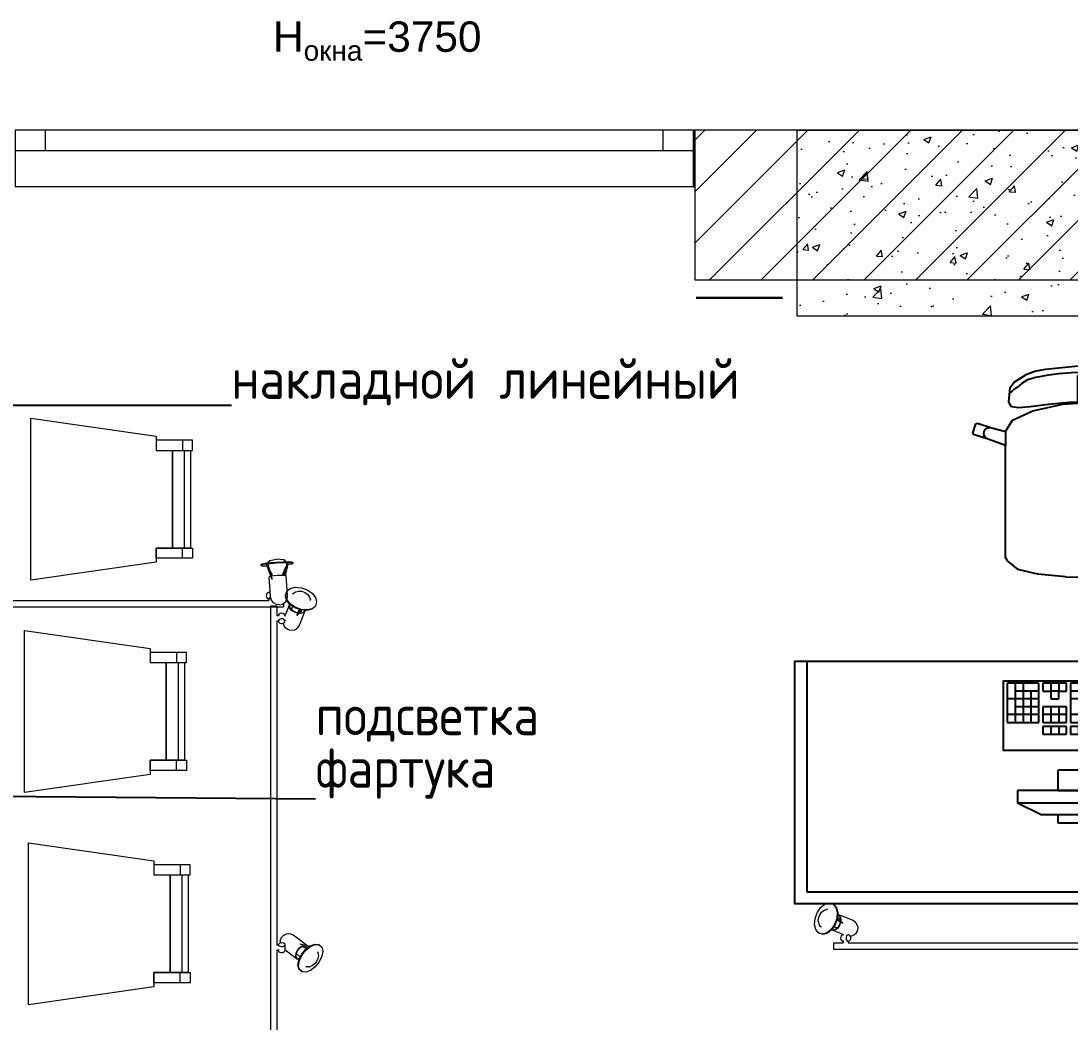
# Model space of a CAD drawing. Header units: millimetres. Extents: x 2336463 to 2579121, y 595385 to 778077.
# Drawn here: x 2373495 to 2376087, y 715243 to 717715 of the extents above; entities that cross this region are included whole.
import ezdxf

# ---------------------------------------------------------------- set-up
doc = ezdxf.new("R2010")
doc.units = ezdxf.units.MM
doc.header["$MEASUREMENT"] = 0
for name, color, linetype, lineweight in [('1 Планировка_Ном._пера__1', 7, 'Continuous', 13), ('MEP - Электрооборудование.ЭО_Ном._пера__1', 7, 'Continuous', 13), ('MEP - Электрооборудование.ЭО_Ном._пера__101', 252, 'Continuous', 5), ('Окна ARCHICAD_Ном._пера__1', 7, 'Continuous', 13), ('сит план_Ном._пера__1', 7, 'Continuous', 13)]:
    doc.layers.add(name, color=color, linetype=linetype, lineweight=lineweight)
for name, color, linetype, lineweight, true_color in [('MEP - Электрооборудование.ЭО_Ном._пера__4', 7, 'Continuous', 15, 0x029e21), ('MEP - Электрооборудование.ЭО_Ном._пера__55', 7, 'Continuous', 30, 0xff0909), ('MEP - Электрооборудование.ЭО_Ном._пера__58', 7, 'Continuous', 5, 0xdf0000), ('Интерьер - Мебель_Ном._пера__62', 7, 'Continuous', 25, 0xaaaaaa), ('сит план_Ном._пера__87', 7, 'Continuous', 20, 0x6a6a6a)]:
    doc.layers.add(name, color=color, linetype=linetype, lineweight=lineweight, true_color=true_color)
doc.layers.add('сит план', color=7, linetype='Continuous')
doc.styles.add('СГЕНЕРИР_СТИЛЬ_1', font='arial.ttf')
doc.styles.add('СГЕНЕРИР_СТИЛЬ_3', font='isocp.shx')
doc.dimstyles.new('СГЕНЕРИР_СТИЛЬ__11', dxfattribs={"dimtxt": 0.18, "dimasz": 91.2, "dimexe": 0.18, "dimexo": 0.0625, "dimgap": 0, "dimtad": 0, "dimtih": 1, "dimtoh": 1, "dimdec": 4, "dimzin": 0, "dimdsep": 46, "dimcen": 0.09, "dimadec": 0, "dimazin": 0, "dimtfac": 1, "dimtdec": 4, "dimtmove": 0, "dimatfit": 3, "dimldrblk": 'ARROWHEAD_11', "dimfxl": 0, "dimtolj": 1, "dimtzin": 0, "dimarcsym": 0})
pattern_1 = [(45, (2086872.015, 585813.69), (-63.639609, 63.639609), [])]

# ---------------------------------------------------------------- blocks, each defined once
blk = doc.blocks.new('Окно 25_14')
at = {"layer": 'Окна ARCHICAD_Ном._пера__1', "color": 7, "linetype": 'Continuous', "lineweight": 13}
for p, q in [((-837.5, 0), (837.5, 0)), ((-837.5, 0), (-762.5, 0)), ((-837.5, 0), (-837.5, -50)), ((-837.5, 0), (-837.5, -50)), ((-762.5, 0), (-762.5, -50)), ((-762.5, 0), (762.5, 0)), ((762.5, -50), (762.5, 0)), ((762.5, 0), (837.5, 0)), ((837.5, 0), (837.5, -50)), ((837.5, 0), (837.5, -50)), ((-762.5, -50), (-837.5, -50)), ((-837.5, -50), (-837.5, -140)), ((762.5, -50), (-762.5, -50)), ((837.5, -50), (762.5, -50)), ((837.5, -50), (837.5, -140)), ((-837.5, -140), (837.5, -140))]:
    blk.add_line(p, q, dxfattribs=at)
blk = doc.blocks.new('Стена_1078', base_point=(2375159.9, 717445.8))
at = {"layer": 'сит план_Ном._пера__87', "linetype": 'Continuous', "lineweight": 20, "true_color": 0x6a6a6a}
h = blk.add_hatch(dxfattribs=at)
h.set_pattern_fill('Блоки_Бетонные_Эффективные', color=251, style=0, pattern_type=2)
h.set_pattern_definition(pattern_1)
h.paths.add_polyline_path([(2373480.9, 717445.8), (2373480.9, 717305.8), (2373480.9, 717305.8), (2373480.9, 717445.8)])
h = blk.add_hatch(dxfattribs=at)
h.set_pattern_fill('Блоки_Бетонные_Эффективные', color=251, style=0, pattern_type=2)
h.set_pattern_definition(pattern_1)
h.paths.add_polyline_path([(2375159.9, 717445.8), (2375155.9, 717445.8), (2375155.9, 717305.8), (2375159.9, 717305.8)])
at = {"layer": 'сит план_Ном._пера__1', "color": 7, "linetype": 'Continuous', "lineweight": 13}
for p, q in [((2373480.9, 717445.8), (2373480.9, 717395.8)), ((2375155.9, 717445.8), (2375155.9, 717395.8)), ((2373480.9, 717395.8), (2373480.9, 717305.8)), ((2375155.9, 717395.8), (2375155.9, 717305.8))]:
    blk.add_line(p, q, dxfattribs=at)
at = {"layer": 'сит план_Ном._пера__1', "color": 7, "linetype": 'Continuous', "lineweight": 13, "flags": 128}
for points in [[(2373480.9, 717445.8), (2373480.9, 717445.8)], [(2373480.9, 717445.8), (2373480.9, 717305.8)], [(2375159.9, 717445.8), (2375155.9, 717445.8)], [(2375159.9, 717305.8), (2375159.9, 717445.8)], [(2375155.9, 717305.8), (2375159.9, 717305.8)]]:
    blk.add_lwpolyline(points, dxfattribs=at)
at = {"layer": 'Окна ARCHICAD_Ном._пера__1', "color": 7, "linetype": 'Continuous', "lineweight": 13, "xscale": -1, "zscale": 1000}
blk.add_blockref('Окно 25_14', (2374318.4, 717445.8), dxfattribs=at)
blk = doc.blocks.new('Стена_1173', base_point=(2377025.3, 717075.8))
at = {"layer": 'сит план_Ном._пера__87', "linetype": 'Continuous', "lineweight": 20, "true_color": 0x6a6a6a}
h = blk.add_hatch(dxfattribs=at)
h.set_pattern_fill('Блоки_Бетонные_Эффективные', color=251, style=0, pattern_type=2)
h.set_pattern_definition(pattern_1)
h.paths.add_polyline_path([(2377025.3, 717445.8), (2375159.9, 717445.8), (2375159.9, 717075.8), (2377025.3, 717075.8)])
at = {"layer": 'сит план_Ном._пера__1', "color": 7, "linetype": 'Continuous', "lineweight": 13, "flags": 128}
for points in [[(2377025.3, 717445.8), (2375159.9, 717445.8)], [(2375159.9, 717445.8), (2375159.9, 717075.8)], [(2377025.3, 717075.8), (2377025.3, 717445.8)], [(2375159.9, 717075.8), (2377025.3, 717075.8)]]:
    blk.add_lwpolyline(points, dxfattribs=at)
blk = doc.blocks.new('Индивидуальное Рабочее Место 25_2')
at = {"layer": 'Интерьер - Мебель_Ном._пера__62', "color": 253, "linetype": 'Continuous', "lineweight": 25, "true_color": 0xaaaaaa}
for p, q in [((-1470, 0), (-1500, 0)), ((-1500, 0), (-1500, -30)), ((-30, 0), (-1470, 0)), ((0, 0), (-30, 0)), ((0, -30), (0, 0)), ((-1500, -30), (-1500, -600)), ((-1470, -30), (-30, -30)), ((-1470, -600), (-1470, -30)), ((-30, -30), (-30, -600)), ((0, -600), (0, -30)), ((-850, -220), (-850, -200)), ((-850, -200), (-650, -200)), ((-783.3, -220), (-783.3, -200)), ((-716.7, -220), (-716.7, -200)), ((-650, -200), (-650, -220)), ((-950, -250), (-890, -220)), ((-610, -220), (-890, -220)), ((-650, -220), (-850, -220)), ((-550, -250), (-610, -220)), ((-950, -280), (-950, -250)), ((-950, -250), (-550, -250)), ((-550, -250), (-550, -280)), ((-550, -280), (-950, -280)), ((-850, -330), (-850, -280)), ((-850, -280), (-650, -280)), ((-650, -280), (-650, -330)), ((-650, -330), (-850, -330)), ((-887.1, -438.5), (-887.1, -419.1)), ((-887.1, -419.1), (-828.3, -419.1)), ((-828.3, -438.5), (-887.1, -438.5)), ((-867.5, -438.5), (-867.5, -419.1)), ((-847.9, -438.5), (-847.9, -419.1)), ((-828.3, -419.1), (-828.3, -438.5)), ((-818.5, -438.5), (-818.5, -419.1)), ((-818.5, -419.1), (-740.2, -419.1)), ((-740.2, -438.5), (-818.5, -438.5)), ((-799, -438.5), (-799, -419.1)), ((-779.4, -438.5), (-779.4, -419.1)), ((-759.8, -438.5), (-759.8, -419.1)), ((-740.2, -419.1), (-740.2, -438.5)), ((-730.4, -438.5), (-730.4, -419.1)), ((-730.4, -419.1), (-652.1, -419.1)), ((-652.1, -438.5), (-730.4, -438.5)), ((-710.8, -438.5), (-710.8, -419.1)), ((-691.2, -438.5), (-691.2, -419.1)), ((-671.7, -438.5), (-671.7, -419.1)), ((-652.1, -419.1), (-652.1, -438.5)), ((-642.3, -438.5), (-642.3, -419.1)), ((-642.3, -419.1), (-564, -419.1)), ((-564, -438.5), (-642.3, -438.5)), ((-622.7, -438.5), (-622.7, -419.1)), ((-603.1, -438.5), (-603.1, -419.1)), ((-583.5, -438.5), (-583.5, -419.1)), ((-564, -419.1), (-564, -438.5)), ((-544.4, -438.5), (-544.4, -419.1)), ((-544.4, -419.1), (-524.8, -419.1)), ((-524.8, -438.5), (-544.4, -438.5)), ((-524.8, -419.1), (-524.8, -438.5)), ((-975.2, -545.2), (-975.2, -448.2)), ((-975.2, -448.2), (-896.9, -448.2)), ((-955.6, -545.2), (-955.6, -448.2)), ((-936, -545.2), (-936, -448.2)), ((-916.5, -525.8), (-916.5, -448.2)), ((-896.9, -448.2), (-896.9, -545.2)), ((-887.1, -487), (-887.1, -448.2)), ((-887.1, -448.2), (-828.3, -448.2)), ((-867.5, -487), (-867.5, -448.2)), ((-847.9, -487), (-847.9, -448.2)), ((-828.3, -448.2), (-828.3, -487)), ((-818.5, -545.2), (-818.5, -448.2)), ((-818.5, -448.2), (-524.8, -448.2)), ((-779.4, -467.6), (-779.4, -448.2)), ((-759.8, -467.6), (-759.8, -448.2)), ((-740.2, -467.6), (-740.2, -448.2)), ((-720.6, -467.6), (-720.6, -448.2)), ((-701, -467.6), (-701, -448.2)), ((-681.5, -467.6), (-681.5, -448.2)), ((-661.9, -467.6), (-661.9, -448.2)), ((-642.3, -467.6), (-642.3, -448.2)), ((-622.7, -467.6), (-622.7, -448.2)), ((-603.1, -467.6), (-603.1, -448.2)), ((-583.5, -467.6), (-583.5, -448.2)), ((-564, -467.6), (-564, -448.2)), ((-544.4, -467.6), (-544.4, -448.2)), ((-524.8, -448.2), (-524.8, -545.2)), ((-896.9, -467.6), (-975.2, -467.6)), ((-896.9, -487), (-955.6, -487)), ((-828.3, -467.6), (-887.1, -467.6)), ((-828.3, -487), (-887.1, -487)), ((-524.8, -467.6), (-818.5, -467.6)), ((-524.8, -487), (-794.1, -487)), ((-794.1, -506.4), (-794.1, -487)), ((-789.2, -487), (-789.2, -467.6)), ((-774.5, -506.4), (-774.5, -487)), ((-769.6, -487), (-769.6, -467.6)), ((-754.9, -506.4), (-754.9, -487)), ((-750, -487), (-750, -467.6)), ((-735.3, -506.4), (-735.3, -487)), ((-730.4, -487), (-730.4, -467.6)), ((-715.7, -506.4), (-715.7, -487)), ((-710.8, -487), (-710.8, -467.6)), ((-696.1, -506.4), (-696.1, -487)), ((-691.2, -487), (-691.2, -467.6)), ((-676.6, -506.4), (-676.6, -487)), ((-671.7, -487), (-671.7, -467.6)), ((-657, -506.4), (-657, -487)), ((-652.1, -487), (-652.1, -467.6)), ((-637.4, -506.4), (-637.4, -487)), ((-632.5, -487), (-632.5, -467.6)), ((-617.8, -506.4), (-617.8, -487)), ((-612.9, -487), (-612.9, -467.6)), ((-598.2, -506.4), (-598.2, -487)), ((-593.3, -487), (-593.3, -467.6)), ((-578.6, -506.4), (-578.6, -487)), ((-573.8, -487), (-573.8, -467.6)), ((-559.1, -506.4), (-559.1, -487)), ((-554.2, -487), (-554.2, -467.6)), ((-896.9, -506.4), (-975.2, -506.4)), ((-867.5, -525.8), (-867.5, -506.4)), ((-867.5, -506.4), (-847.9, -506.4)), ((-847.9, -506.4), (-847.9, -525.8)), ((-524.8, -506.4), (-818.5, -506.4)), ((-764.7, -525.8), (-764.7, -506.4)), ((-745.1, -525.8), (-745.1, -506.4)), ((-725.5, -525.8), (-725.5, -506.4)), ((-705.9, -525.8), (-705.9, -506.4)), ((-686.4, -525.8), (-686.4, -506.4)), ((-666.8, -525.8), (-666.8, -506.4)), ((-647.2, -525.8), (-647.2, -506.4)), ((-627.6, -525.8), (-627.6, -506.4)), ((-608, -525.8), (-608, -506.4)), ((-588.4, -525.8), (-588.4, -506.4)), ((-568.9, -525.8), (-568.9, -506.4)), ((-549.3, -525.8), (-549.3, -506.4)), ((-896.9, -525.8), (-955.6, -525.8)), ((-887.1, -545.2), (-887.1, -525.8)), ((-887.1, -525.8), (-867.5, -525.8)), ((-867.5, -545.2), (-867.5, -525.8)), ((-847.9, -525.8), (-867.5, -525.8)), ((-847.9, -525.8), (-828.3, -525.8)), ((-847.9, -545.2), (-847.9, -525.8)), ((-828.3, -525.8), (-828.3, -545.2)), ((-524.8, -525.8), (-818.5, -525.8)), ((-784.3, -545.2), (-784.3, -525.8)), ((-759.8, -545.2), (-759.8, -525.8)), ((-735.3, -545.2), (-735.3, -525.8)), ((-710.8, -545.2), (-710.8, -525.8)), ((-603.1, -545.2), (-603.1, -525.8)), ((-581.1, -545.2), (-581.1, -525.8)), ((-559.1, -545.2), (-559.1, -525.8)), ((-896.9, -545.2), (-975.2, -545.2)), ((-828.3, -545.2), (-887.1, -545.2)), ((-524.8, -545.2), (-818.5, -545.2)), ((-1500, -600), (-1470, -600)), ((-30, -600), (0, -600)), ((-947.9, -826.3), (-974.7, -847.4)), ((-945.8, -825.4), (-947.9, -826.3)), ((-899.9, -814.7), (-945.8, -825.4)), ((-831.1, -807.6), (-899.9, -814.7)), ((-830, -807.5), (-831.1, -807.6)), ((-750, -805), (-830, -807.5)), ((-750, -805), (-670, -807.5)), ((-670, -807.5), (-668.9, -807.6)), ((-668.9, -807.6), (-600.1, -814.7)), ((-600.1, -814.7), (-554.2, -825.4)), ((-554.2, -825.4), (-552.1, -826.3)), ((-552.1, -826.3), (-525.3, -847.4)), ((-974.7, -847.4), (-979.3, -856)), ((-525.3, -847.4), (-520.7, -856)), ((-979.3, -856), (-979.3, -887.1)), ((-520.7, -856), (-520.7, -887.1)), ((-979.3, -887.1), (-979.3, -923.2)), ((-520.7, -887.1), (-520.7, -923.2)), ((-979.3, -923.2), (-979.3, -1132.3)), ((-520.7, -923.2), (-520.7, -1132.3)), ((-979.3, -1132.3), (-1022.6, -1148)), ((-979.3, -1166.5), (-979.3, -1132.3)), ((-520.7, -1166.5), (-520.7, -1132.3)), ((-520.7, -1132.3), (-477.4, -1148)), ((-1058.1, -1159.4), (-1060, -1163.1)), ((-1060, -1163.1), (-1052.5, -1185.9)), ((-1022.6, -1148), (-1058.1, -1159.4)), ((-1031.4, -1155.4), (-1033, -1161)), ((-1033, -1161), (-1032.3, -1166.8)), ((-1027.8, -1150.8), (-1031.4, -1155.4)), ((-1022.6, -1148), (-1027.8, -1150.8)), ((-477.4, -1148), (-472.2, -1150.8)), ((-477.4, -1148), (-441.9, -1159.4)), ((-472.2, -1150.8), (-468.6, -1155.4)), ((-468.6, -1155.4), (-467, -1161)), ((-467, -1161), (-467.7, -1166.8)), ((-440, -1163.1), (-447.5, -1185.9)), ((-441.9, -1159.4), (-440, -1163.1)), ((-1052.5, -1185.9), (-1048.7, -1187.8)), ((-1048.7, -1187.8), (-1013.3, -1176.4)), ((-1032.3, -1166.8), (-1029.5, -1171.9)), ((-1029.5, -1171.9), (-1024.8, -1175.5)), ((-1024.8, -1175.5), (-1019.2, -1177.1)), ((-1019.2, -1177.1), (-1013.3, -1176.4)), ((-1013.3, -1176.4), (-979.2, -1166.7)), ((-979.3, -1166.5), (-979.2, -1166.7)), ((-979.2, -1166.7), (-961.8, -1194.6)), ((-520.8, -1166.7), (-538.2, -1194.6)), ((-520.7, -1166.5), (-520.8, -1166.7)), ((-486.7, -1176.4), (-520.8, -1166.7)), ((-480.8, -1177.1), (-486.7, -1176.4)), ((-451.3, -1187.8), (-486.7, -1176.4)), ((-475.2, -1175.5), (-480.8, -1177.1)), ((-470.5, -1171.9), (-475.2, -1175.5)), ((-467.7, -1166.8), (-470.5, -1171.9)), ((-447.5, -1185.9), (-451.3, -1187.8)), ((-961.8, -1194.6), (-912.1, -1218.4)), ((-538.2, -1194.6), (-587.9, -1218.4)), ((-964.7, -1228.1), (-971.4, -1239.7)), ((-971.4, -1239.7), (-968.1, -1275.8)), ((-947.5, -1225.1), (-964.7, -1228.1)), ((-918.5, -1227.7), (-947.5, -1225.1)), ((-873.2, -1233.5), (-918.5, -1227.7)), ((-912.1, -1218.4), (-837.7, -1234.2)), ((-822.3, -1238.2), (-873.2, -1233.5)), ((-837.7, -1234.2), (-800.3, -1236.6)), ((-750, -1240.5), (-822.3, -1238.2)), ((-800.3, -1236.6), (-750, -1239.8)), ((-800.3, -1236.6), (-800.3, -1275.3)), ((-699.7, -1236.6), (-750, -1239.8)), ((-750, -1240.5), (-677.7, -1238.2)), ((-662.3, -1234.2), (-699.7, -1236.6)), ((-699.7, -1236.6), (-699.7, -1275.3)), ((-677.7, -1238.2), (-626.8, -1233.5)), ((-587.9, -1218.4), (-662.3, -1234.2)), ((-626.8, -1233.5), (-581.5, -1227.7)), ((-581.5, -1227.7), (-552.5, -1225.1)), ((-552.5, -1225.1), (-535.3, -1228.1)), ((-535.3, -1228.1), (-528.6, -1239.7)), ((-528.6, -1239.7), (-531.9, -1275.8)), ((-965, -1265.2), (-968.8, -1262.6)), ((-958.8, -1270.4), (-965, -1265.2)), ((-541.2, -1270.4), (-535, -1265.2)), ((-535, -1265.2), (-531.2, -1262.6)), ((-968.1, -1275.8), (-957.6, -1289)), ((-949.7, -1276.5), (-958.8, -1270.4)), ((-957.6, -1289), (-926.5, -1309)), ((-938, -1286.6), (-949.7, -1276.5)), ((-924.8, -1294.3), (-938, -1286.6)), ((-904.5, -1300.5), (-924.8, -1294.3)), ((-800.3, -1275.3), (-800.3, -1305.3)), ((-699.7, -1275.3), (-699.7, -1305.3)), ((-595.5, -1300.5), (-575.2, -1294.3)), ((-575.2, -1294.3), (-562, -1286.6)), ((-542.4, -1289), (-573.5, -1309)), ((-562, -1286.6), (-550.3, -1276.5)), ((-550.3, -1276.5), (-541.2, -1270.4)), ((-531.9, -1275.8), (-542.4, -1289)), ((-926.5, -1309), (-906.6, -1316.3)), ((-906.6, -1316.3), (-880.7, -1321.1)), ((-878.5, -1305.5), (-904.5, -1300.5)), ((-880.7, -1321.1), (-807.5, -1328.1)), ((-848.5, -1309.2), (-878.5, -1305.5)), ((-816.1, -1311.7), (-848.5, -1309.2)), ((-782.7, -1313.2), (-816.1, -1311.7)), ((-800.3, -1305.3), (-766.9, -1305.3)), ((-750, -1313.6), (-782.7, -1313.2)), ((-766.9, -1305.3), (-750, -1305.3)), ((-766.9, -1305.3), (-765.1, -1355.1)), ((-733.1, -1305.3), (-750, -1305.3)), ((-750, -1313.6), (-717.3, -1313.2)), ((-733.1, -1305.3), (-734.9, -1355.1)), ((-699.7, -1305.3), (-733.1, -1305.3)), ((-717.3, -1313.2), (-683.9, -1311.7)), ((-619.3, -1321.1), (-692.5, -1328.1)), ((-683.9, -1311.7), (-651.5, -1309.2)), ((-651.5, -1309.2), (-621.5, -1305.5)), ((-621.5, -1305.5), (-595.5, -1300.5)), ((-593.4, -1316.3), (-619.3, -1321.1)), ((-573.5, -1309), (-593.4, -1316.3)), ((-807.5, -1328.1), (-750, -1330.2)), ((-692.5, -1328.1), (-750, -1330.2)), ((-765.1, -1355.1), (-763.9, -1360.8)), ((-765.1, -1355.1), (-765.1, -1392)), ((-763.9, -1360.8), (-760.7, -1365.7)), ((-760.7, -1365.7), (-755.8, -1368.9)), ((-755.8, -1368.9), (-750, -1370.1)), ((-744.2, -1368.9), (-750, -1370.1)), ((-739.3, -1365.7), (-744.2, -1368.9)), ((-736.1, -1360.8), (-739.3, -1365.7)), ((-734.9, -1355.1), (-736.1, -1360.8)), ((-734.9, -1355.1), (-734.9, -1392)), ((-765.1, -1392), (-762.1, -1395)), ((-762.1, -1395), (-750, -1395)), ((-737.9, -1395), (-750, -1395)), ((-734.9, -1392), (-737.9, -1395))]:
    blk.add_line(p, q, dxfattribs=at)
at = {"layer": 'Интерьер - Мебель_Ном._пера__62', "color": 253, "linetype": 'Continuous', "lineweight": 25, "true_color": 0xaaaaaa, "flags": 128}
for points in [[(0, 0), (-1500, 0), (-1500, -600), (0, -600)], [(-515, -380), (-515, -550), (-985, -550), (-985, -380)]]:
    blk.add_lwpolyline(points, close=True, dxfattribs=at)
blk = doc.blocks.new('Обеденный Стул 01 25')
at = {"layer": '1 Планировка_Ном._пера__1', "color": 7, "linetype": 'Continuous', "lineweight": 13}
for p, q in [((54.4, 375), (79.4, 375)), ((79.4, 380), (320.6, 380)), ((345.6, 375), (320.6, 375))]:
    blk.add_line(p, q, dxfattribs=at)
at = {"layer": '1 Планировка_Ном._пера__1', "color": 7, "linetype": 'Continuous', "lineweight": 13, "flags": 128}
for points in [[(54.4, 310), (79.4, 310), (79.4, 400), (54.4, 400)], [(79.4, 350), (320.6, 350), (320.6, 395), (79.4, 395)], [(345.6, 310), (320.6, 310), (320.6, 400), (345.6, 400)], [(0, 0), (400, 0), (355.7, 310), (320.6, 310), (320.6, 350), (79.4, 350), (79.4, 310), (44.3, 310)]]:
    blk.add_lwpolyline(points, close=True, dxfattribs=at)
blk = doc.blocks.new('Набор Источников Света Настенный 25_3')
at = {"layer": 'MEP - Электрооборудование.ЭО_Ном._пера__58', "color": 12, "linetype": 'Continuous', "lineweight": 5, "true_color": 0xdf0000}
for p, q in [((2500, 0), (-2500, 0)), ((2500, -8), (2500, 0)), ((2463.6, -16), (829.7, -16)), ((2457.6, -25.7), (2457.4, -28.8)), ((2458.7, -23), (2457.6, -25.7)), ((2460.5, -21), (2458.7, -23)), ((2462.7, -20), (2460.5, -21)), ((2465, -20.3), (2462.7, -20)), ((2465.2, -20), (2462.7, -20)), ((2463.6, -20), (2463.6, -16)), ((2467, -21.8), (2465, -20.3)), ((2468.5, -24.2), (2467, -21.8)), ((2469.2, -27.2), (2468.5, -24.2)), ((2500, -16), (2476.4, -16)), ((2476.4, -21.6), (2476.4, -16)), ((2478.4, -20.3), (2476.4, -20.1)), ((2480.4, -21.8), (2478.4, -20.3)), ((2481.9, -24.2), (2480.4, -21.8)), ((2482.6, -27.2), (2481.9, -24.2)), ((2500, -11.1), (2500, -8)), ((2500, -13.7), (2500, -11.1)), ((2500, -15.4), (2500, -13.7)), ((2500, -16), (2500, -15.4)), ((2440.2, -53.7), (2440.7, -48.3)), ((2440.7, -48.3), (2442.6, -42.8)), ((2442.6, -42.8), (2445.8, -38.2)), ((2445.8, -38.2), (2449.7, -35.1)), ((2449.7, -35.1), (2454.3, -33.1)), ((2454.3, -33.1), (2458.2, -32)), ((2457.4, -28.8), (2458.1, -31.8)), ((2458.1, -31.8), (2459.6, -34.2)), ((2459.6, -34.2), (2461.6, -35.7)), ((2461.6, -35.7), (2463.9, -36)), ((2463.9, -36), (2466.1, -35)), ((2465.6, -36), (2463.9, -36)), ((2466.1, -35), (2467.9, -33)), ((2467.9, -33), (2469, -30.3)), ((2469, -30.3), (2469.2, -27.2)), ((2477.3, -36), (2475.6, -36)), ((2475.7, -36), (2480.6, -37.9)), ((2477.3, -36), (2479.5, -35)), ((2479.5, -35), (2481.3, -33)), ((2480.6, -37.9), (2505.1, -47.8)), ((2481.3, -33), (2482.4, -30.3)), ((2482.4, -30.3), (2482.6, -27.2)), ((2489.9, -52.5), (2495.4, -48.2)), ((2490.2, -53.3), (2495.5, -49.1)), ((2495.4, -48.2), (2501.1, -46.6)), ((2495.5, -49.1), (2500.9, -47.7)), ((2496.1, -60.5), (2504.7, -48.1)), ((2497.6, -61.1), (2506.1, -48.7)), ((2500.9, -47.7), (2504.3, -48.7)), ((2501.1, -46.6), (2505, -47.8)), ((2504.7, -48.1), (2515.2, -39.8)), ((2506.1, -48.7), (2516.7, -40.4)), ((2515.2, -39.8), (2526.1, -36.9)), ((2516.7, -40.4), (2527.6, -37.4)), ((2526.1, -36.9), (2535.7, -39.8)), ((2527.6, -37.4), (2537.2, -40.4)), ((2537.2, -40.4), (2535.7, -39.8)), ((2537.2, -40.4), (2544, -48.7)), ((2544, -48.7), (2547.1, -61.1)), ((2441.3, -58.3), (2440.2, -53.7)), ((2441.3, -58.3), (2443.4, -63.4)), ((2446.7, -67.4), (2443.4, -63.4)), ((2446.7, -67.4), (2451.7, -71.1)), ((2451.7, -71.1), (2461.6, -75.1)), ((2461.6, -75.1), (2487.1, -85.3)), ((2491, -74.8), (2476.9, -65.5)), ((2491.3, -73.9), (2477.4, -64.7)), ((2482, -74.5), (2482.4, -69.1)), ((2483.6, -81), (2482, -74.5)), ((2482.6, -66.8), (2485.4, -59.1)), ((2482.7, -74.1), (2483.1, -69.6)), ((2484.2, -80.3), (2482.7, -74.1)), ((2482.8, -73.1), (2490.6, -77.9)), ((2482.9, -66.8), (2491.9, -72.4)), ((2483.3, -66.8), (2485.9, -59.5)), ((2483.3, -67), (2483.3, -66.8)), ((2485.4, -59.1), (2489.9, -52.5)), ((2485.9, -59.5), (2490.2, -53.3)), ((2489.7, -89.9), (2490.9, -75.2)), ((2490.9, -52.7), (2500.1, -54.8)), ((2490.9, -75.2), (2496.1, -60.5)), ((2491.1, -90.4), (2492.3, -75.8)), ((2492.3, -75.8), (2497.6, -61.1)), ((2529.9, -54.6), (2531.1, -55.7)), ((2531.1, -55.7), (2535.1, -60.5)), ((2537, -77.3), (2534.2, -85)), ((2535.1, -60.5), (2536, -63)), ((2536, -63), (2537.7, -69.6)), ((2537.7, -69.6), (2537, -77.3)), ((2545.9, -75.8), (2540.6, -90.4)), ((2547.1, -61.1), (2545.9, -75.8)), ((2487.2, -85.4), (2483.6, -81)), ((2487.6, -84.4), (2484.2, -80.3)), ((2487.1, -85.3), (2487.2, -85.4)), ((2490, -86.2), (2487.2, -85.4)), ((2490, -85.2), (2487.6, -84.4)), ((2492.7, -102.3), (2489.7, -89.9)), ((2494.1, -102.9), (2491.1, -90.4)), ((2499.6, -110.6), (2492.7, -102.3)), ((2501, -111.2), (2494.1, -102.9)), ((2514, -98.7), (2515.6, -98.8)), ((2522, -97.1), (2515.6, -98.8)), ((2532, -102.9), (2521.5, -111.2)), ((2522, -97.1), (2524.2, -96)), ((2529.7, -91.6), (2524.2, -96)), ((2534.2, -85), (2529.7, -91.6)), ((2540.6, -90.4), (2532, -102.9)), ((2501, -111.2), (2499.6, -110.6)), ((2510.6, -114.1), (2501, -111.2)), ((2521.5, -111.2), (2510.6, -114.1))]:
    blk.add_line(p, q, dxfattribs=at)
blk = doc.blocks.new('Набор Источников Света Настенный 25_4')
at = {"layer": 'MEP - Электрооборудование.ЭО_Ном._пера__58', "color": 12, "linetype": 'Continuous', "lineweight": 5, "true_color": 0xdf0000}
for p, q in [((1250, 0), (-1250, 0)), ((1250, -8), (1250, 0)), ((400.3, -16), (-381, -16)), ((393.9, -27.5), (394.4, -24.5)), ((394.4, -24.5), (395.7, -22)), ((395.7, -22), (397.5, -20.4)), ((397.5, -20.4), (399.5, -20)), ((400.3, -20), (399.5, -20)), ((400.3, -21.4), (400.3, -16)), ((408.8, -27.5), (409.3, -24.5)), ((409.3, -24.5), (410.5, -22)), ((410.5, -22), (412.3, -20.4)), ((414.4, -20), (411.6, -20)), ((412.3, -20.4), (414.4, -20)), ((1213.6, -16), (413.1, -16)), ((413.1, -20), (413.1, -16)), ((414.4, -20), (416.4, -20.8)), ((416.4, -20.8), (418.1, -22.7)), ((418.1, -22.7), (419.2, -25.4)), ((421.6, -24.2), (418.9, -24.8)), ((419.2, -25.4), (419.4, -28.5)), ((421.6, -24.2), (426.4, -25)), ((426.4, -25), (431.4, -27.4)), ((1207.6, -25.7), (1207.4, -28.8)), ((1208.7, -23), (1207.6, -25.7)), ((1210.5, -21), (1208.7, -23)), ((1212.7, -20), (1210.5, -21)), ((1215, -20.3), (1212.7, -20)), ((1215.2, -20), (1212.7, -20)), ((1213.6, -20), (1213.6, -16)), ((1217, -21.8), (1215, -20.3)), ((1218.5, -24.2), (1217, -21.8)), ((1219.2, -27.2), (1218.5, -24.2)), ((1250, -16), (1226.4, -16)), ((1226.4, -21.6), (1226.4, -16)), ((1228.4, -20.3), (1226.4, -20.1)), ((1230.4, -21.8), (1228.4, -20.3)), ((1231.9, -24.2), (1230.4, -21.8)), ((1232.6, -27.2), (1231.9, -24.2)), ((1250, -11.1), (1250, -8)), ((1250, -13.7), (1250, -11.1)), ((1250, -15.4), (1250, -13.7)), ((1250, -16), (1250, -15.4)), ((396.2, -43.4), (378.3, -67.2)), ((394.2, -30.6), (393.9, -27.5)), ((395.2, -33.3), (394.2, -30.6)), ((396.9, -35.2), (395.2, -33.3)), ((401.8, -36), (396.2, -43.4)), ((398.9, -36), (396.9, -35.2)), ((413.8, -36), (398.9, -36)), ((409, -30.6), (408.8, -27.5)), ((410.1, -33.3), (409, -30.6)), ((411.8, -35.2), (410.1, -33.3)), ((413.8, -36), (411.8, -35.2)), ((415.9, -35.6), (413.8, -36)), ((417.7, -34), (415.9, -35.6)), ((418.9, -31.5), (417.7, -34)), ((419.4, -28.5), (418.9, -31.5)), ((432.2, -28), (431.4, -27.4)), ((432.2, -28), (434.7, -29.9)), ((434.7, -29.9), (435.9, -31)), ((435.9, -31), (439.3, -35.3)), ((441.2, -50), (438.5, -56.2)), ((439.3, -35.3), (441, -39.5)), ((441, -39.5), (441.5, -45.3)), ((441.5, -45.3), (441.2, -50)), ((1190.2, -53.7), (1190.7, -48.3)), ((1190.7, -48.3), (1192.6, -42.8)), ((1192.6, -42.8), (1195.8, -38.2)), ((1195.8, -38.2), (1199.7, -35.1)), ((1199.7, -35.1), (1204.3, -33.1)), ((1204.3, -33.1), (1208.2, -32)), ((1207.4, -28.8), (1208.1, -31.8)), ((1208.1, -31.8), (1209.6, -34.2)), ((1209.6, -34.2), (1211.6, -35.7)), ((1211.6, -35.7), (1213.9, -36)), ((1213.9, -36), (1216.1, -35)), ((1215.6, -36), (1213.9, -36)), ((1216.1, -35), (1217.9, -33)), ((1217.9, -33), (1219, -30.3)), ((1219, -30.3), (1219.2, -27.2)), ((1227.3, -36), (1225.6, -36)), ((1225.7, -36), (1230.6, -37.9)), ((1227.3, -36), (1229.5, -35)), ((1229.5, -35), (1231.3, -33)), ((1230.6, -37.9), (1255.1, -47.8)), ((1231.3, -33), (1232.4, -30.3)), ((1232.4, -30.3), (1232.6, -27.2)), ((1239.9, -52.5), (1245.4, -48.2)), ((1240.2, -53.3), (1245.5, -49.1)), ((1245.4, -48.2), (1251.1, -46.6)), ((1245.5, -49.1), (1250.9, -47.7)), ((1246.1, -60.5), (1254.7, -48.1)), ((1247.6, -61.1), (1256.1, -48.7)), ((1250.9, -47.7), (1254.3, -48.7)), ((1251.1, -46.6), (1255, -47.8)), ((1254.7, -48.1), (1265.2, -39.8)), ((1256.1, -48.7), (1266.7, -40.4)), ((1265.2, -39.8), (1276.1, -36.9)), ((1266.7, -40.4), (1277.6, -37.4)), ((1276.1, -36.9), (1285.7, -39.8)), ((1277.6, -37.4), (1287.2, -40.4)), ((1287.2, -40.4), (1285.7, -39.8)), ((1287.2, -40.4), (1294, -48.7)), ((1294, -48.7), (1297.1, -61.1)), ((346.6, -78.2), (352.4, -71.7)), ((346.6, -78.2), (347.6, -76.9)), ((347.6, -76.9), (353.4, -70.4)), ((352.4, -71.7), (362.4, -69.5)), ((353.4, -70.4), (363.4, -68.1)), ((362.4, -69.5), (375.1, -71.7)), ((363.4, -68.1), (376.1, -70.4)), ((375.1, -71.7), (388.6, -78.2)), ((376.1, -70.4), (389.6, -76.9)), ((378, -71.3), (378.3, -67.3)), ((378.3, -67.3), (381.3, -63.9)), ((378.3, -67.2), (378.3, -67.3)), ((378.9, -71.7), (379.2, -67.8)), ((379.2, -67.8), (382, -64.6)), ((381.3, -63.9), (386.6, -62.7)), ((382, -64.6), (387, -63.5)), ((383.3, -73.3), (382.5, -73.5)), ((392.3, -64.4), (383.3, -73.3)), ((386.6, -62.7), (393.3, -63.9)), ((387, -63.5), (393.4, -64.6)), ((389.6, -76.9), (401.8, -86.6)), ((393.3, -63.9), (400.3, -67.3)), ((393.4, -64.6), (400.1, -67.8)), ((400.1, -67.8), (406.2, -72.7)), ((400.3, -67.3), (406.8, -72.4)), ((406.2, -72.7), (410.7, -78.4)), ((406.8, -72.4), (411.5, -78.4)), ((409, -95.6), (415.2, -73.5)), ((409.5, -96.2), (415.7, -73.9)), ((431.5, -65.6), (413.6, -89.4)), ((438.5, -56.2), (431.5, -65.6)), ((1191.3, -58.3), (1190.2, -53.7)), ((1191.3, -58.3), (1193.4, -63.4)), ((1196.7, -67.4), (1193.4, -63.4)), ((1196.7, -67.4), (1201.7, -71.1)), ((1201.7, -71.1), (1211.6, -75.1)), ((1211.6, -75.1), (1237.1, -85.3)), ((1241, -74.8), (1226.9, -65.5)), ((1241.3, -73.9), (1227.4, -64.7)), ((1232, -74.5), (1232.4, -69.1)), ((1233.6, -81), (1232, -74.5)), ((1232.6, -66.8), (1235.4, -59.1)), ((1232.7, -74.1), (1233.1, -69.6)), ((1234.2, -80.3), (1232.7, -74.1)), ((1232.8, -73.1), (1240.6, -77.9)), ((1232.9, -66.8), (1241.9, -72.4)), ((1233.3, -66.8), (1235.9, -59.5)), ((1233.3, -67), (1233.3, -66.8)), ((1235.4, -59.1), (1239.9, -52.5)), ((1235.9, -59.5), (1240.2, -53.3)), ((1239.7, -89.9), (1240.9, -75.2)), ((1240.9, -52.7), (1250.1, -54.8)), ((1240.9, -75.2), (1246.1, -60.5)), ((1241.1, -90.4), (1242.3, -75.8)), ((1242.3, -75.8), (1247.6, -61.1)), ((1279.9, -54.6), (1281.1, -55.7)), ((1281.1, -55.7), (1285.1, -60.5)), ((1287, -77.3), (1284.2, -85)), ((1285.1, -60.5), (1286, -63)), ((1286, -63), (1287.7, -69.6)), ((1287.7, -69.6), (1287, -77.3)), ((1295.9, -75.8), (1290.6, -90.4)), ((1297.1, -61.1), (1295.9, -75.8)), ((345.9, -87.9), (346.6, -78.2)), ((350.5, -99.3), (345.9, -87.9)), ((359.5, -110.7), (350.5, -99.3)), ((359.1, -94), (359.5, -88.4)), ((359.1, -94), (359.5, -96.9)), ((360.1, -86.7), (359.5, -88.4)), ((361.9, -102.9), (359.5, -96.9)), ((366.6, -108.9), (361.9, -102.9)), ((388.6, -78.2), (400.8, -87.9)), ((400.8, -87.9), (409.9, -99.3)), ((401.8, -86.6), (410.9, -98)), ((410.4, -77.9), (404.3, -89.4)), ((404.3, -86.5), (404.3, -89.7)), ((411.2, -78.4), (406.6, -92.6)), ((409.9, -99.3), (414.5, -110.7)), ((410.5, -92.8), (410.4, -92.9)), ((413.6, -89.4), (410.5, -92.8)), ((410.7, -78.4), (411, -79)), ((410.9, -98), (415.5, -109.4)), ((412.7, -88.9), (411, -90.8)), ((413, -84.1), (412.7, -88.9)), ((412.9, -83.9), (413, -84.1)), ((413.3, -82.7), (413.9, -84.4)), ((413.9, -84.4), (413.6, -89.4)), ((413.6, -89.4), (413.6, -89.4)), ((1237.2, -85.4), (1233.6, -81)), ((1237.6, -84.4), (1234.2, -80.3)), ((1237.1, -85.3), (1237.2, -85.4)), ((1240, -86.2), (1237.2, -85.4)), ((1240, -85.2), (1237.6, -84.4)), ((1242.7, -102.3), (1239.7, -89.9)), ((1244.1, -102.9), (1241.1, -90.4)), ((1249.6, -110.6), (1242.7, -102.3)), ((1251, -111.2), (1244.1, -102.9)), ((1264, -98.7), (1265.6, -98.8)), ((1272, -97.1), (1265.6, -98.8)), ((1282, -102.9), (1271.5, -111.2)), ((1272, -97.1), (1274.2, -96)), ((1279.7, -91.6), (1274.2, -96)), ((1284.2, -85), (1279.7, -91.6)), ((1290.6, -90.4), (1282, -102.9)), ((371.8, -120.4), (359.5, -110.7)), ((366.6, -108.9), (367.1, -109.6)), ((372.6, -113.9), (367.1, -109.6)), ((385.3, -126.9), (371.8, -120.4)), ((378.6, -116.7), (372.6, -113.9)), ((380.2, -117.4), (378.6, -116.7)), ((386.9, -118.6), (380.2, -117.4)), ((398, -129.2), (385.3, -126.9)), ((389.6, -118.1), (386.9, -118.6)), ((395.4, -116.8), (389.6, -118.1)), ((396.8, -115.8), (395.4, -116.8)), ((408, -126.9), (398, -129.2)), ((413.8, -120.4), (408, -126.9)), ((414.5, -110.7), (413.8, -120.4)), ((413.8, -120.4), (414.8, -119.1)), ((415.5, -109.4), (414.8, -119.1)), ((1251, -111.2), (1249.6, -110.6)), ((1260.6, -114.1), (1251, -111.2)), ((1271.5, -111.2), (1260.6, -114.1))]:
    blk.add_line(p, q, dxfattribs=at)
blk = doc.blocks.new('Набор Источников Света Настенный 25')
at = {"layer": 'MEP - Электрооборудование.ЭО_Ном._пера__58', "color": 12, "linetype": 'Continuous', "lineweight": 5, "true_color": 0xdf0000}
for p, q in [((1500, 0), (-1500, 0)), ((-1508.7, -19.6), (-1509.8, -27.7)), ((-1504.6, -12.5), (-1508.7, -19.6)), ((-1498.2, -7.5), (-1504.6, -12.5)), ((-1500, -8), (-1500, 0)), ((-1500, -8.9), (-1500, -8)), ((-1497.6, -7.2), (-1498.2, -7.5)), ((-1490.2, -5.3), (-1497.6, -7.2)), ((-1490.2, -5.3), (-1482.8, -6.2)), ((-1482.1, -6.4), (-1482.8, -6.2)), ((-1482.1, -6.4), (-1475, -10.4)), ((-1475, -10.4), (-1470, -16.9)), ((-1470, -16.9), (-1467.9, -24.8)), ((-1467.1, -22.9), (-1467.9, -25.1)), ((-1467.9, -24.8), (-1466.9, -38.7)), ((-1465.4, -20.9), (-1467.1, -22.9)), ((-1466, -20), (-1463.3, -20)), ((-1463.3, -20), (-1465.4, -20.9)), ((-496.4, -16), (-1463.6, -16)), ((-1463.6, -20), (-1463.6, -16)), ((-1461.2, -20.3), (-1463.3, -20)), ((-1459.3, -21.8), (-1461.2, -20.3)), ((-1457.9, -24.2), (-1459.3, -21.8)), ((-1457.3, -27.2), (-1457.9, -24.2)), ((-1509.8, -27.7), (-1508.8, -41.6)), ((-1508.8, -41.6), (-1506.4, -77.3)), ((-1467.4, -32.3), (-1466.3, -34.2)), ((-1467.1, -36), (-1462.2, -36)), ((-1466.9, -38.7), (-1464.5, -74.4)), ((-1466.3, -34.2), (-1464.4, -35.7)), ((-1464.4, -35.7), (-1462.2, -36)), ((-1462.2, -36), (-1460.2, -35.1)), ((-1460.2, -35.1), (-1458.5, -33.1)), ((-1458.5, -33.1), (-1457.5, -30.3)), ((-1457.5, -30.3), (-1457.3, -27.2)), ((-1506.4, -77.3), (-1506.4, -77.4)), ((-1506.4, -77.4), (-1504.6, -77.8)), ((-1493, -77.8), (-1485, -77.4)), ((-1485, -77.4), (-1477, -76.7)), ((-1477, -76.7), (-1471.1, -76)), ((-1472.6, -76.2), (-1471.5, -81.3)), ((-1457.8, -105.4), (-1471.7, -68.2)), ((-1471.3, -76), (-1461.1, -105.4)), ((-1457.1, -105.3), (-1470.8, -68.6)), ((-1468.2, -75.5), (-1465.9, -75.1)), ((-1465.9, -75.1), (-1464.5, -74.5)), ((-1464.5, -74.4), (-1464.5, -74.5)), ((-1510.5, -105.4), (-1504, -77.8)), ((-1507.4, -99.5), (-1508.3, -103.2)), ((-1508.3, -103.2), (-1507.9, -107)), ((-1504.2, -94.8), (-1507.4, -99.5)), ((-1501.4, -77.9), (-1505.3, -96.4)), ((-1504.6, -77.8), (-1499.9, -78)), ((-1500.7, -77.9), (-1504.3, -95)), ((-1498.5, -83.2), (-1504.2, -94.8)), ((-1499.9, -78), (-1493, -77.8)), ((-1498.2, -77.9), (-1498.5, -83.2)), ((-1471.5, -81.3), (-1467.3, -87.7)), ((-1455.9, -101.4), (-1458.6, -101.4)), ((-1447, -101.7), (-1455.9, -101.4)), ((-1443.6, -102.5), (-1447, -101.7)), ((-1446.3, -103.8), (-1443.6, -102.5)), ((-1443.4, -104.5), (-1443.6, -102.5)), ((-1520.7, -106.8), (-1523.4, -108)), ((-1523.4, -108), (-1520, -108.9)), ((-1523.2, -110), (-1523.4, -108)), ((-1523.2, -110), (-1519.8, -110.9)), ((-1512.3, -105.3), (-1520.7, -106.8)), ((-1520, -108.9), (-1511, -109.2)), ((-1519.8, -110.9), (-1510.9, -111.2)), ((-1510.4, -105), (-1512.3, -105.3)), ((-1511, -109.2), (-1497.9, -108.9)), ((-1510.9, -111.2), (-1497.7, -110.9)), ((-1508, -105.4), (-1510.5, -105.4)), ((-1506.4, -111.1), (-1504, -114.1)), ((-1504, -114.1), (-1500.5, -116.2)), ((-1500.5, -116.2), (-1499, -116.6)), ((-1499, -116.6), (-1482.6, -117.7)), ((-1497.9, -108.9), (-1482.5, -108)), ((-1497.7, -110.9), (-1482.4, -110)), ((-1466.3, -114.3), (-1482.6, -117.7)), ((-1482.5, -108), (-1467.3, -106.8)), ((-1482.4, -110), (-1467.2, -108.7)), ((-1467.3, -106.8), (-1454.6, -105.3)), ((-1467.2, -108.7), (-1454.5, -107.3)), ((-1466.3, -114.3), (-1465.1, -113.8)), ((-1462, -111.2), (-1465.1, -113.8)), ((-1460, -107.9), (-1462, -111.2)), ((-1461.1, -105.4), (-1457.8, -105.4)), ((-1457.1, -105.3), (-1457.8, -105.4)), ((-1454.6, -105.3), (-1446.3, -103.8)), ((-1454.5, -107.3), (-1446.1, -105.8)), ((-1446.1, -105.8), (-1443.4, -104.5))]:
    blk.add_line(p, q, dxfattribs=at)
blk = doc.blocks.new('ARROWHEAD_11')
at = {"color": 0, "linetype": 'Continuous', "lineweight": 0}
blk.add_line((0, 0), (-1, 0), dxfattribs=at)
at = {"color": 0, "linetype": 'Continuous', "lineweight": 0, "const_width": 0.25, "flags": 128}
blk.add_lwpolyline([(-0.125, 0, 1), (0.125, 0, 1)], format="xyb", close=True, dxfattribs=at)

msp = doc.modelspace()

# ---------------------------------------------------------------- hatches: boundary and pattern name
at = {"layer": 'сит план_Ном._пера__1', "linetype": 'Continuous', "lineweight": 13}
h = msp.add_hatch(dxfattribs=at)
h.set_pattern_fill('AR_CONC', style=0, pattern_type=2)
h.set_pattern_definition([(50, (2086872.01, 585813.69), (-182.18467, 15.939086), [19.05, -209.55]), (355, (2086872.01, 585813.69), (-35.24342, 191.05685), [15.24, -167.64058]), (100.451445, (2086887.2, 585812.36), (146.94125, 175.11775), [16.19001, -178.09024]), (46.1842, (2086872.01, 585864.49), (-271.07904, 42.04233), [28.575, -314.325]), (96.63556, (2086894.6, 585860.98), (237.40413, 247.42612), [24.28502, -267.1356]), (351.18415, (2086872.01, 585864.49), (237.40413, 247.42612), [22.85997, -251.45973]), (21, (2086897.41, 585851.79), (-151.61439, 102.2652), [19.05, -209.55]), (326, (2086897.41, 585851.79), (61.80203, 184.18797), [15.24, -167.64]), (71.451445, (2086910.05, 585843.26), (213.41642, 81.92277), [16.19001, -178.08994]), (37.5, (2086872.015, 585813.686), (3.088603, 84.555039), [0, -165.608, 0, -170.18, 0, -168.275]), (7.5, (2086872.015, 585813.69), (66.819663, 100.180575), [0, -97.028, 0, -161.798, 0, -64.135]), (327.5, (2086815.37, 585813.686), (-135.590595, 5.728744), [0, -63.5, 0, -198.12, 0, -262.89]), (317.5, (2086789.97, 585813.69), (148.12918, 25.42649), [0, -82.55, 0, -131.572, 0, -186.69])])
h.paths.add_polyline_path([(2376614, 716985.8), (2375412.9, 716985.8), (2375412.9, 717445.8), (2376614, 717445.8)])

# ---------------------------------------------------------------- linework, layer by layer
at = {"layer": 'MEP - Электрооборудование.ЭО_Ном._пера__55', "color": 1, "linetype": 'Continuous', "lineweight": 30, "true_color": 0xff0909}
msp.add_line((2375163.5, 717031.1), (2375377, 717031.1), dxfattribs=at)
at = {"layer": 'сит план_Ном._пера__1', "color": 7, "linetype": 'Continuous', "lineweight": 13, "flags": 128}
msp.add_lwpolyline([(2376614, 716985.8), (2375412.9, 716985.8), (2375412.9, 717445.8), (2376614, 717445.8)], close=True, dxfattribs=at)

# ---------------------------------------------------------------- block references
at = {"layer": 'MEP - Электрооборудование.ЭО_Ном._пера__58', "color": 12, "linetype": 'Continuous', "lineweight": 5, "true_color": 0xdf0000, "zscale": 1000}
for name, p, rotation in [('Набор Источников Света Настенный 25', (2372644, 716267.9), 180), ('Набор Источников Света Настенный 25_4', (2374111.4, 715019.5), 90), ('Набор Источников Света Настенный 25_3', (2378002.9, 715422.1), 180)]:
    msp.add_blockref(name, p, dxfattribs=dict(at, rotation=rotation))
at = {"layer": 'Интерьер - Мебель_Ном._пера__62', "color": 253, "linetype": 'Continuous', "lineweight": 25, "true_color": 0xaaaaaa, "xscale": -1, "zscale": 1000}
for name, p, rotation in [('Индивидуальное Рабочее Место 25_2', (2376907.1, 715534.3), 180), ('Обеденный Стул 01 25', (2373519.2, 716334), 270), ('Обеденный Стул 01 25', (2373504.1, 715809.7), 270), ('Обеденный Стул 01 25', (2373513.5, 715285.3), 270)]:
    msp.add_blockref(name, p, dxfattribs=dict(at, rotation=rotation))
at = {"layer": 'сит план', "color": 7, "lineweight": 13}
for name, p in [('Стена_1078', (2375159.9, 717445.8)), ('Стена_1173', (2377025.3, 717075.8))]:
    msp.add_blockref(name, p, dxfattribs=at)

# ---------------------------------------------------------------- texts
at = {"layer": 'MEP - Электрооборудование.ЭО_Ном._пера__1', "color": 7, "linetype": 'Continuous', "lineweight": 13, "insert": (2374014.9, 716766), "char_height": 100, "attachment_point": 7, "style": 'СГЕНЕРИР_СТИЛЬ_3'}
msp.add_mtext('\\A1;{\\pql;\\Fisocp.shx;накладной линейный}', dxfattribs=at)
at = {"layer": 'MEP - Электрооборудование.ЭО_Ном._пера__4', "color": 104, "linetype": 'Continuous', "lineweight": 15, "true_color": 0x029e21, "insert": (2374223, 715794.2), "char_height": 100, "attachment_point": 7, "line_spacing_factor": 0.777278, "style": 'СГЕНЕРИР_СТИЛЬ_3'}
msp.add_mtext('\\A1;{\\pql;\\Fisocp.shx;подсветка \\P\\pql;\\Fisocp.shx;фартука}', dxfattribs=at)
at = {"layer": 'сит план_Ном._пера__1', "color": 7, "linetype": 'Continuous', "lineweight": 13, "insert": (2374117.8, 717736.1), "char_height": 75, "attachment_point": 1, "style": 'СГЕНЕРИР_СТИЛЬ_1'}
msp.add_mtext('\\A1;{\\pql;\\fArial|b0|i0|c204|p38;H\\fArial|b0|i0|c204|p38;\\A1{\\H.66x;\\S ^ окна;}\\fArial|b0|i0|c204|p38;=3750}', dxfattribs=at)

# ---------------------------------------------------------------- leaders
at = {"layer": 'MEP - Электрооборудование.ЭО_Ном._пера__101', "color": 252, "linetype": 'Continuous', "lineweight": 5, "annotation_type": 0, "has_hookline": 1, "hookline_direction": 0}
for points, text_width in [([(2372334.8, 716766), (2374014.9, 716766)], 1418.1), ([(2370393.9, 715824.2), (2374223, 715794.2)], 649.6)]:
    msp.add_leader(points, dimstyle='СГЕНЕРИР_СТИЛЬ__11', dxfattribs=dict(at, text_width=text_width))

doc.saveas('drawing.dxf')
